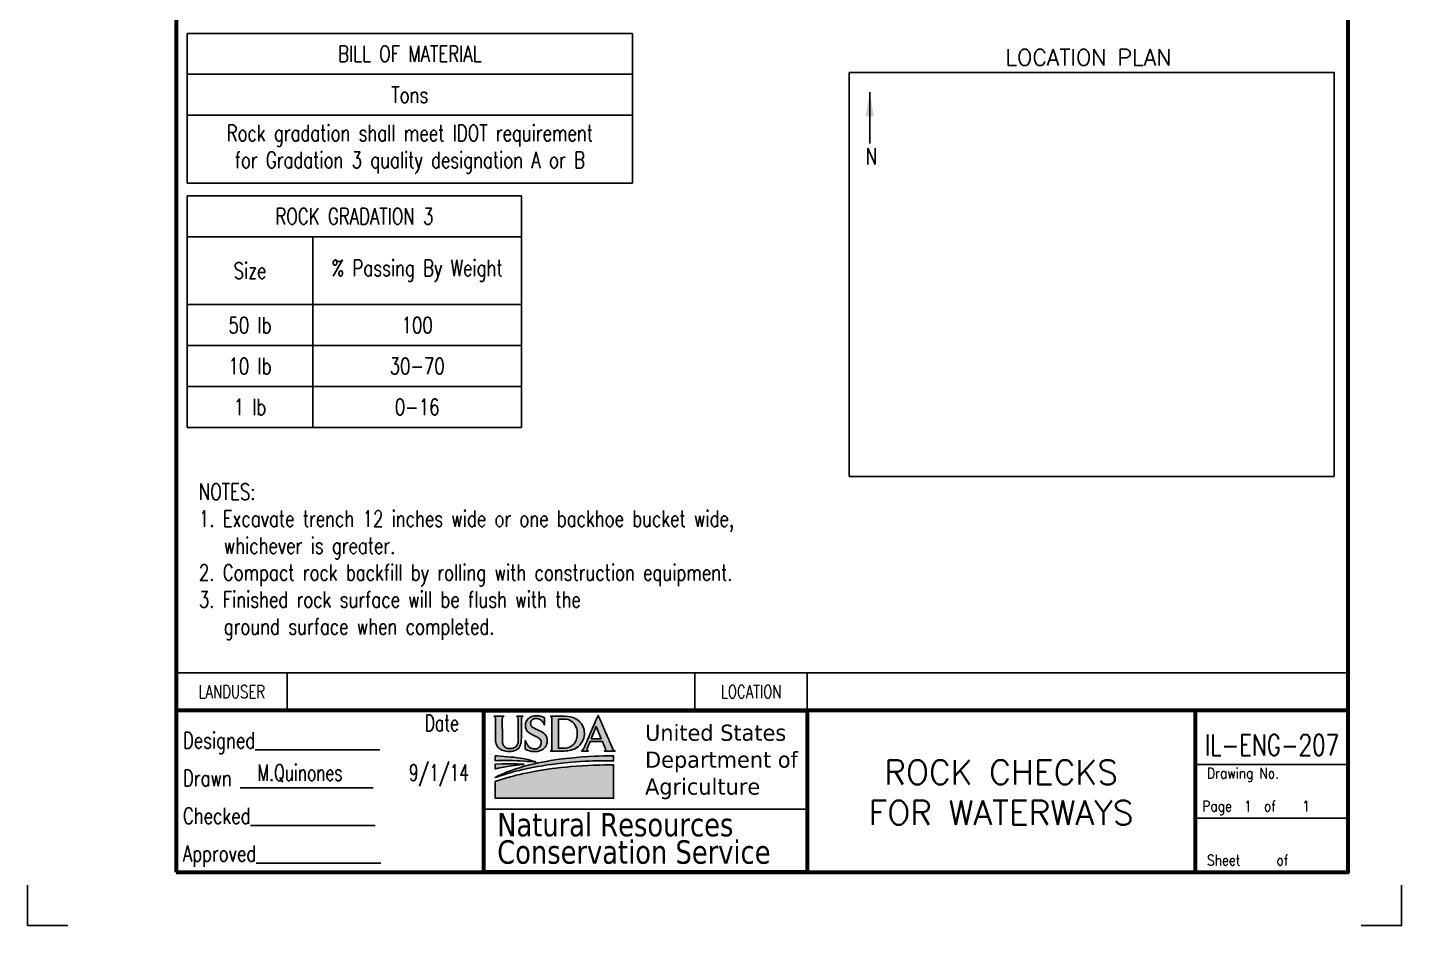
# Model space of a CAD drawing. Extents: x 0 to 8.5, y 0 to 11.
# Drawn here: x 0 to 8.5, y 0 to 5.56 of the extents above; entities that cross this region are included whole.
import ezdxf
from ezdxf.enums import TextEntityAlignment as Align

# ---------------------------------------------------------------- set-up
doc = ezdxf.new("R2010")
doc.units = 0
doc.header["$MEASUREMENT"] = 0
doc.layers.get('0').update_dxf_attribs({"linetype": 'CONTINUOUS', "plot": 0})
for name, color, linetype in [('A BORDER', 7, 'CONTINUOUS'), ('A L5text', 7, 'CONTINUOUS'), ('A L7table', 7, 'CONTINUOUS')]:
    doc.layers.add(name, color=color, linetype=linetype)
doc.styles.add('simplex.shx', font='simplex.shx', dxfattribs={"width": 0.75, "height": 0.1})
doc.styles.get("Standard").update_dxf_attribs({"font": 'txt.shx', "width": 0.75, "height": 0.12})
doc.dimstyles.get("Standard").update_dxf_attribs({"dimtxt": 0.18, "dimasz": 0.18, "dimexe": 0.18, "dimexo": 0.0625, "dimgap": 0.09, "dimtad": 0, "dimtih": 1, "dimtoh": 1, "dimdec": 4, "dimzin": 0, "dimdsep": 46, "dimtxsty": 'STANDARD', "dimcen": 0.09, "dimadec": 0, "dimazin": 0, "dimtfac": 1, "dimtdec": 4, "dimtofl": 0, "dimtmove": 0, "dimatfit": 3, "dimfxl": 1, "dimtolj": 1, "dimtzin": 0, "dimarcsym": 0})

# ---------------------------------------------------------------- blocks, each defined once
blk = doc.blocks.new('*T6')
at = {"layer": 'A L7table', "color": 0, "linetype": 'ByBlock', "lineweight": -2}
for p, q in [((0, 0), (2.0682, 0)), ((0, 0), (0, -1.4333)), ((2.0682, 0), (2.0682, -1.4333)), ((0, -0.2533), (2.0682, -0.2533)), ((0.7759, -0.2533), (0.7759, -1.4333)), ((0, -0.6733), (2.0682, -0.6733)), ((0, -0.9267), (2.0682, -0.9267)), ((0, -1.18), (2.0682, -1.18)), ((0, -1.4333), (2.0682, -1.4333))]:
    blk.add_line(p, q, dxfattribs=at)
at = {"layer": 'A L7table', "color": 0, "linetype": 'Continuous', "lineweight": 40, "char_height": 0.1, "attachment_point": 5, "style": 'simplex.shx'}
for s, insert, width in [('ROCK GRADATION 3', (1.0341, -0.1267), 1.948228), ('Size', (0.388, -0.4633), 0.655934), ('% Passing By Weight', (1.4221, -0.4633), 1.172295), ('50 lb', (0.388, -0.8), 0.655934), ('100', (1.4221, -0.8), 1.172295), ('10 lb', (0.388, -1.0533), 0.655934), ('30-70', (1.4221, -1.0533), 1.172295), ('1 lb', (0.388, -1.3067), 0.655934), ('0-16', (1.4221, -1.3067), 1.172295)]:
    blk.add_mtext(s, dxfattribs=dict(at, insert=insert, width=width))
blk = doc.blocks.new('*T13')
at = {"layer": 'A L5text', "color": 0, "linetype": 'ByBlock', "lineweight": -2}
for p, q in [((0, 0), (2.7534, 0)), ((0, 0), (0, -0.9267)), ((2.7534, 0), (2.7534, -0.9267)), ((0, -0.2533), (2.7534, -0.2533)), ((0, -0.5067), (2.7534, -0.5067)), ((0, -0.9267), (2.7534, -0.9267))]:
    blk.add_line(p, q, dxfattribs=at)
at = {"layer": 'A L5text', "color": 0, "linetype": 'Continuous', "lineweight": 40, "char_height": 0.1, "width": 2.633434, "attachment_point": 5, "style": 'simplex.shx'}
for s, insert in [('BILL OF MATERIAL', (1.3767, -0.1267)), ('Tons', (1.3767, -0.38)), ('Rock gradation shall meet IDOT requirement for Gradation 3 quality designation A or B ', (1.3767, -0.7167))]:
    blk.add_mtext(s, dxfattribs=dict(at, insert=insert))
blk = doc.blocks.new('*T17')
at = {"layer": 'A BORDER', "color": 0, "linetype": 'ByBlock', "lineweight": -2, "transparency": 16777216}
for p, q in [((0, 0), (7.25, 0)), ((0, 0), (0, -0.234)), ((0.6873, 0), (0.6873, -0.234)), ((3.2091, 0), (3.2091, -0.234)), ((3.9034, 0), (3.9034, -0.234)), ((7.25, 0), (7.25, -0.234)), ((0, -0.234), (7.25, -0.234))]:
    blk.add_line(p, q, dxfattribs=at)
at = {"layer": 'A BORDER', "color": 0, "linetype": 'Continuous', "lineweight": 40, "transparency": 16777216, "char_height": 0.08, "attachment_point": 5, "style": 'simplex.shx'}
for s, insert, width in [('LANDUSER', (0.3437, -0.117), 0.567305), ('LOCATION', (3.5562, -0.117), 0.574331)]:
    blk.add_mtext(s, dxfattribs=dict(at, insert=insert, width=width))

msp = doc.modelspace()

# ---------------------------------------------------------------- hatches: boundary and pattern name
at = {"layer": 'A BORDER'}
h = msp.add_hatch(color=162, dxfattribs=at)
h.dxf.hatch_style = 1
h.paths.add_polyline_path([(2.93719, 1.28476), (2.93907, 1.2878), (2.9422, 1.29093), (2.94688, 1.29412), (2.94709, 1.29466), (2.94618, 1.29475), (2.94496, 1.29483), (2.88652, 1.29488), (2.88649, 1.29458), (2.88676, 1.29391), (2.88999, 1.29151), (2.89174, 1.28976), (2.8935, 1.28724), (2.8951, 1.28472), (2.89544, 1.28296), (2.89535, 1.26063), (2.89535, 1.145), (2.89604, 1.13803), (2.89697, 1.13273), (2.89948, 1.12353), (2.90255, 1.11609), (2.90618, 1.11004), (2.91028, 1.10348), (2.91559, 1.09809), (2.92126, 1.09372), (2.92834, 1.08879), (2.93466, 1.08553), (2.94183, 1.08256), (2.9502, 1.07996), (2.95905, 1.07791), (2.969, 1.07661), (2.98073, 1.07624), (2.99208, 1.0767), (3.00157, 1.0781), (3.00902, 1.07996), (3.01624, 1.08238), (3.02164, 1.08461), (3.02787, 1.08861), (3.03346, 1.0927), (3.03867, 1.09809), (3.0423, 1.10255), (3.04621, 1.10887), (3.05002, 1.11771), (3.05284, 1.12605), (3.05377, 1.13051), (3.05479, 1.13646), (3.05516, 1.16966), (3.05598, 1.27907), (3.05642, 1.28617), (3.05836, 1.2887), (3.06049, 1.29124), (3.06213, 1.29264), (3.06451, 1.29428), (3.06475, 1.29477), (3.06418, 1.29501), (3.02719, 1.29501), (3.02744, 1.29419), (3.02791, 1.29379), (3.03039, 1.2918), (3.03335, 1.28957), (3.03514, 1.28584), (3.03565, 1.28346), (3.03589, 1.28055), (3.03638, 1.1394), (3.03558, 1.13491), (3.03447, 1.13096), (3.03331, 1.12619), (3.03196, 1.12234), (3.02966, 1.11774), (3.02686, 1.11359), (3.02475, 1.11041), (3.02119, 1.10666), (3.01789, 1.10376), (3.01344, 1.10091), (3.00833, 1.09851), (3.00363, 1.09706), (2.99847, 1.09581), (2.99167, 1.09466), (2.98629, 1.09455), (2.98173, 1.0946), (2.97648, 1.0948), (2.97052, 1.09565), (2.96462, 1.09735), (2.95926, 1.1), (2.95491, 1.10285), (2.95155, 1.10595), (2.94824, 1.10972), (2.94549, 1.11347), (2.94289, 1.11772), (2.94118, 1.12252), (2.93938, 1.12927), (2.93818, 1.13691), (2.93758, 1.14486), (2.93753, 1.15386)])
h.paths.add_polyline_path([(3.13553, 1.22053), (3.12662, 1.22586), (3.12089, 1.23028), (3.11709, 1.23451), (3.11484, 1.23852), (3.11302, 1.24369), (3.11236, 1.2488), (3.11236, 1.25445), (3.11286, 1.25839), (3.11429, 1.26295), (3.11638, 1.26691), (3.11935, 1.27081), (3.12342, 1.27433), (3.12864, 1.27746), (3.13265, 1.279), (3.13667, 1.2801), (3.14052, 1.28081), (3.14558, 1.28114), (3.15025, 1.28086), (3.1563, 1.27993), (3.16207, 1.2785), (3.16787, 1.27588), (3.17392, 1.27264), (3.17893, 1.2689), (3.18355, 1.26434), (3.18822, 1.25879), (3.19153, 1.25337), (3.19346, 1.25029), (3.19566, 1.2448), (3.19703, 1.24145), (3.19779, 1.24003), (3.19779, 1.28615), (3.19274, 1.28888), (3.1876, 1.29097), (3.17988, 1.29354), (3.17305, 1.29562), (3.16477, 1.29723), (3.15569, 1.29779), (3.14773, 1.29787), (3.14082, 1.29763), (3.13242, 1.29668), (3.12447, 1.29459), (3.11619, 1.29154), (3.11, 1.28824), (3.10277, 1.28383), (3.09778, 1.28037), (3.09256, 1.27499), (3.08806, 1.26857), (3.08474, 1.26275), (3.08249, 1.25712), (3.08073, 1.24909), (3.07984, 1.24315), (3.08008, 1.23432), (3.08065, 1.22773), (3.08177, 1.22246), (3.08394, 1.21604), (3.0874, 1.20937), (3.0919, 1.20327), (3.09777, 1.19733), (3.10404, 1.19195), (3.11016, 1.18772), (3.11595, 1.18419), (3.12447, 1.17929), (3.13315, 1.17504), (3.14488, 1.16998), (3.15163, 1.16685), (3.15753, 1.16343), (3.16211, 1.16078), (3.16621, 1.15764), (3.16943, 1.15419), (3.1728, 1.15002), (3.17554, 1.1456), (3.17706, 1.14086), (3.17722, 1.13404), (3.17743, 1.13033), (3.17743, 1.12603), (3.17649, 1.12136), (3.17453, 1.11537), (3.17219, 1.10994), (3.16965, 1.10688), (3.16681, 1.10417), (3.1627, 1.10057), (3.15891, 1.09811), (3.15405, 1.0959), (3.14855, 1.09432), (3.14236, 1.09331), (3.1349, 1.09312), (3.12869, 1.09343), (3.1218, 1.09488), (3.11435, 1.09791), (3.10715, 1.10227), (3.1002, 1.10852), (3.09432, 1.1154), (3.09, 1.12172), (3.08659, 1.12756), (3.08411, 1.13336), (3.08237, 1.13812), (3.08136, 1.14136), (3.08084, 1.14445), (3.08056, 1.14487), (3.08004, 1.14494), (3.07966, 1.14467), (3.07945, 1.14404), (3.07931, 1.14258), (3.07931, 1.09171), (3.08321, 1.0898), (3.08703, 1.08802), (3.09342, 1.08547), (3.09922, 1.08323), (3.10552, 1.08111), (3.11364, 1.07892), (3.12062, 1.07749), (3.12849, 1.07649), (3.13579, 1.07618), (3.14265, 1.07624), (3.14939, 1.07637), (3.15467, 1.07693), (3.16104, 1.0783), (3.16678, 1.07999), (3.17283, 1.08211), (3.17857, 1.08466), (3.18444, 1.08797), (3.19037, 1.09215), (3.19449, 1.09545), (3.19917, 1.10013), (3.20412, 1.10602), (3.20705, 1.11101), (3.21017, 1.11687), (3.21292, 1.12348), (3.21455, 1.1305), (3.21542, 1.1368), (3.21542, 1.14528), (3.2148, 1.15382), (3.21286, 1.16297), (3.21049, 1.16958), (3.20718, 1.17569), (3.203, 1.18167), (3.19719, 1.18739), (3.18976, 1.19319), (3.18108, 1.19867), (3.17285, 1.20291), (3.1638, 1.20709), (3.15236, 1.21212), (3.14405, 1.21591)])
h.paths.add_polyline_path([(3.24384, 1.09191), (3.24352, 1.08822), (3.24217, 1.08581), (3.24015, 1.08351), (3.23667, 1.07937), (3.32047, 1.07966), (3.33083, 1.07997), (3.34122, 1.08083), (3.35258, 1.08275), (3.36277, 1.08516), (3.37278, 1.08823), (3.38182, 1.09217), (3.39, 1.09631), (3.3976, 1.1013), (3.40783, 1.10873), (3.41625, 1.11671), (3.42584, 1.12821), (3.43191, 1.13789), (3.43756, 1.14939), (3.4413, 1.15989), (3.44386, 1.17203), (3.44492, 1.18171), (3.44524, 1.19353), (3.4446, 1.20137), (3.44311, 1.20956), (3.44119, 1.21829), (3.43842, 1.22659), (3.43299, 1.23756), (3.42681, 1.24756), (3.41933, 1.2569), (3.4122, 1.26414), (3.40197, 1.27255), (3.38886, 1.28043), (3.37523, 1.28649), (3.35882, 1.29096), (3.34284, 1.29373), (3.32276, 1.29482), (3.29389, 1.29503), (3.23628, 1.29523), (3.23591, 1.29516), (3.23578, 1.29464), (3.23884, 1.29269), (3.24162, 1.29006), (3.24328, 1.28673), (3.24384, 1.28215)])
h.paths.add_polyline_path([(3.28476, 1.27758), (3.32472, 1.27788), (3.33416, 1.27703), (3.34416, 1.27431), (3.35345, 1.27074), (3.36432, 1.26489), (3.3739, 1.25746), (3.38147, 1.24903), (3.38892, 1.23822), (3.39435, 1.22736), (3.39807, 1.21594), (3.40035, 1.20594), (3.40078, 1.19608), (3.40078, 1.18423), (3.3998, 1.17327), (3.39885, 1.16427), (3.39645, 1.1555), (3.39359, 1.14624), (3.39035, 1.13892), (3.38699, 1.13245), (3.38308, 1.12686), (3.37877, 1.12178), (3.37493, 1.11804), (3.36968, 1.11367), (3.36388, 1.10958), (3.3579, 1.10585), (3.34918, 1.10234), (3.34029, 1.09945), (3.33295, 1.09829), (3.32402, 1.09687), (3.31012, 1.09676), (3.29774, 1.09666), (3.28476, 1.09656)], flags=16)
h.paths.add_polyline_path([(3.56261, 1.22642), (3.55905, 1.23457), (3.55457, 1.24535), (3.55046, 1.25441), (3.54605, 1.26437), (3.54296, 1.27183), (3.53867, 1.28137), (3.53305, 1.29547), (3.53126, 1.3003), (3.53101, 1.30047), (3.53037, 1.30052), (3.52969, 1.30043), (3.52934, 1.30007), (3.52749, 1.29641), (3.51972, 1.27837), (3.50357, 1.2403), (3.48777, 1.20353), (3.47433, 1.17227), (3.4657, 1.15248), (3.45749, 1.13343), (3.45007, 1.11608), (3.44309, 1.09987), (3.43805, 1.09027), (3.43379, 1.08548), (3.42739, 1.08074), (3.42684, 1.08016), (3.42672, 1.07981), (3.42688, 1.07955), (3.46845, 1.07955), (3.46911, 1.07983), (3.4693, 1.08044), (3.46905, 1.08069), (3.46849, 1.08093), (3.46652, 1.08158), (3.46283, 1.08401), (3.46144, 1.0881), (3.46177, 1.09296), (3.46433, 1.09979), (3.46926, 1.11266), (3.47395, 1.12376), (3.47794, 1.13281), (3.48028, 1.13822), (3.55755, 1.13822), (3.56168, 1.1278), (3.56776, 1.11325), (3.5726, 1.10158), (3.57475, 1.09609), (3.57618, 1.09192), (3.57618, 1.089), (3.57541, 1.08602), (3.57254, 1.08257), (3.56872, 1.08059), (3.5683, 1.07993), (3.56872, 1.07928), (3.6088, 1.0795), (3.63448, 1.07932), (3.63497, 1.0795), (3.63516, 1.07995), (3.63497, 1.08047), (3.63429, 1.08075), (3.63178, 1.08159), (3.62882, 1.08341), (3.62556, 1.08576), (3.62275, 1.08963), (3.61994, 1.09456), (3.6172, 1.10056), (3.61226, 1.11214), (3.60641, 1.12595), (3.59925, 1.1419), (3.59545, 1.15066), (3.59164, 1.15983), (3.58661, 1.17104), (3.58414, 1.17732), (3.58123, 1.18348), (3.57446, 1.19951), (3.5709, 1.20772), (3.56588, 1.21881)])
h.paths.add_polyline_path([(3.54977, 1.15545), (3.48672, 1.15554), (3.51788, 1.23161)], flags=16)
h = msp.add_hatch(color=170, dxfattribs=at)
h.dxf.hatch_style = 1
h.paths.add_polyline_path([(2.93719, 1.28476), (2.93907, 1.2878), (2.9422, 1.29093), (2.94688, 1.29412), (2.94709, 1.29466), (2.94618, 1.29475), (2.94496, 1.29483), (2.88652, 1.29488), (2.88649, 1.29458), (2.88676, 1.29391), (2.88999, 1.29151), (2.89174, 1.28976), (2.8935, 1.28724), (2.8951, 1.28472), (2.89544, 1.28296), (2.89535, 1.26063), (2.89535, 1.145), (2.89604, 1.13803), (2.89697, 1.13273), (2.89948, 1.12353), (2.90255, 1.11609), (2.90618, 1.11004), (2.91028, 1.10348), (2.91559, 1.09809), (2.92126, 1.09372), (2.92834, 1.08879), (2.93466, 1.08553), (2.94183, 1.08256), (2.9502, 1.07996), (2.95905, 1.07791), (2.969, 1.07661), (2.98073, 1.07624), (2.99208, 1.0767), (3.00157, 1.0781), (3.00902, 1.07996), (3.01624, 1.08238), (3.02164, 1.08461), (3.02787, 1.08861), (3.03346, 1.0927), (3.03867, 1.09809), (3.0423, 1.10255), (3.04621, 1.10887), (3.05002, 1.11771), (3.05284, 1.12605), (3.05377, 1.13051), (3.05479, 1.13646), (3.05516, 1.16966), (3.05598, 1.27907), (3.05642, 1.28617), (3.05836, 1.2887), (3.06049, 1.29124), (3.06213, 1.29264), (3.06451, 1.29428), (3.06475, 1.29477), (3.06418, 1.29501), (3.02719, 1.29501), (3.02744, 1.29419), (3.02791, 1.29379), (3.03039, 1.2918), (3.03335, 1.28957), (3.03514, 1.28584), (3.03565, 1.28346), (3.03589, 1.28055), (3.03638, 1.1394), (3.03558, 1.13491), (3.03447, 1.13096), (3.03331, 1.12619), (3.03196, 1.12234), (3.02966, 1.11774), (3.02686, 1.11359), (3.02475, 1.11041), (3.02119, 1.10666), (3.01789, 1.10376), (3.01344, 1.10091), (3.00833, 1.09851), (3.00363, 1.09706), (2.99847, 1.09581), (2.99167, 1.09466), (2.98629, 1.09455), (2.98173, 1.0946), (2.97648, 1.0948), (2.97052, 1.09565), (2.96462, 1.09735), (2.95926, 1.1), (2.95491, 1.10285), (2.95155, 1.10595), (2.94824, 1.10972), (2.94549, 1.11347), (2.94289, 1.11772), (2.94118, 1.12252), (2.93938, 1.12927), (2.93818, 1.13691), (2.93758, 1.14486), (2.93753, 1.15386)], flags=16)
h.paths.add_polyline_path([(2.93753, 1.15386), (2.93719, 1.2839), (2.93778, 1.28572), (2.93907, 1.2878), (2.94085, 1.28958), (2.94282, 1.29135), (2.945, 1.29284), (2.94628, 1.29348), (2.94681, 1.29395), (2.94709, 1.29466), (2.94618, 1.29475), (2.94496, 1.29483), (2.88652, 1.29488), (2.88649, 1.29458), (2.88676, 1.29391), (2.8882, 1.29284), (2.89, 1.29144), (2.89056, 1.29093), (2.89174, 1.28976), (2.8935, 1.28724), (2.8951, 1.28472), (2.89544, 1.28296), (2.89535, 1.26063), (2.89535, 1.145), (2.89604, 1.13803), (2.89697, 1.13273), (2.89948, 1.12353), (2.90255, 1.11609), (2.90618, 1.11004), (2.91028, 1.10348), (2.91559, 1.09809), (2.92126, 1.09372), (2.92834, 1.08879), (2.93466, 1.08553), (2.94183, 1.08256), (2.9502, 1.07996), (2.95905, 1.07791), (2.969, 1.07661), (2.98073, 1.07624), (2.99208, 1.0767), (3.00157, 1.0781), (3.00902, 1.07996), (3.01624, 1.08238), (3.02164, 1.08461), (3.02787, 1.08861), (3.03346, 1.0927), (3.03867, 1.09809), (3.0423, 1.10255), (3.04621, 1.10887), (3.05002, 1.11771), (3.05284, 1.12605), (3.05377, 1.13051), (3.05479, 1.13646), (3.05516, 1.16966), (3.05598, 1.27907), (3.0563, 1.28428), (3.05704, 1.28698), (3.05836, 1.2887), (3.06049, 1.29124), (3.06213, 1.29264), (3.06451, 1.29428), (3.06475, 1.29477), (3.06418, 1.29501), (3.02719, 1.29501), (3.02744, 1.29419), (3.02791, 1.29379), (3.03039, 1.2918), (3.03216, 1.29047), (3.03374, 1.28876), (3.03514, 1.28584), (3.03565, 1.28346), (3.03589, 1.28055), (3.03638, 1.14106), (3.03628, 1.13881), (3.03558, 1.13491), (3.03447, 1.13096), (3.03331, 1.12619), (3.03196, 1.12234), (3.02966, 1.11774), (3.02686, 1.11359), (3.02475, 1.11041), (3.02119, 1.10666), (3.01789, 1.10376), (3.01344, 1.10091), (3.00833, 1.09851), (3.00363, 1.09706), (2.99847, 1.09581), (2.99167, 1.09466), (2.98629, 1.09455), (2.98173, 1.0946), (2.97648, 1.0948), (2.97052, 1.09565), (2.96462, 1.09735), (2.95926, 1.1), (2.95491, 1.10285), (2.95155, 1.10595), (2.94824, 1.10972), (2.94549, 1.11347), (2.94289, 1.11772), (2.94118, 1.12252), (2.93938, 1.12927), (2.93818, 1.13691), (2.93758, 1.14486)])
h = msp.add_hatch(color=106, dxfattribs=at)
h.dxf.hatch_style = 1
h.paths.add_polyline_path([(3.29947, 0.97755), (3.27059, 0.97406), (3.2461, 0.97094), (3.20753, 0.96529), (3.16654, 0.95892), (3.13242, 0.95293), (3.09471, 0.94577), (3.06897, 0.9399), (3.04635, 0.93478), (3.02385, 0.92941), (3.00448, 0.92417), (2.98598, 0.91917), (2.96499, 0.9133), (2.93748, 0.90488), (2.89323, 0.8904), (2.89323, 0.78777), (3.62618, 0.78756), (3.62618, 0.82149), (3.62619, 0.87946), (3.62616, 0.93606), (3.62618, 0.99386), (3.5986, 0.99407), (3.5706, 0.99382), (3.54073, 0.99307), (3.49927, 0.99156), (3.4659, 0.99031), (3.43065, 0.98869), (3.39666, 0.98644), (3.36033, 0.9833), (3.33159, 0.9808)])
h.paths.add_polyline_path([(3.45075, 1.01613), (3.47372, 1.01718), (3.49805, 1.01812), (3.52469, 1.01833), (3.56609, 1.01824), (3.59724, 1.01834), (3.62618, 1.01834), (3.62618, 1.04957), (3.59895, 1.04915), (3.56539, 1.04904), (3.53508, 1.0482), (3.50802, 1.04705), (3.4704, 1.04526), (3.43358, 1.04316), (3.3952, 1.04012), (3.35472, 1.03625), (3.33198, 1.03351), (3.29202, 1.02858), (3.23648, 1.02049), (3.20879, 1.01567), (3.18184, 1.01064), (3.15877, 1.00572), (3.1358, 1.00079), (3.10562, 0.99373), (3.08234, 0.98745), (3.06, 0.98147), (3.04395, 0.97634), (3.02822, 0.97152), (3.00934, 0.96513), (2.98821, 0.95762), (2.96818, 0.94997), (2.95035, 0.94305), (2.93252, 0.93498), (2.91238, 0.92534), (2.89319, 0.91518), (2.89319, 0.91474), (2.89418, 0.91493), (2.90781, 0.92033), (2.92376, 0.92571), (2.94634, 0.9334), (2.96898, 0.94032), (2.99292, 0.94706), (3.0193, 0.95411), (3.04324, 0.96021), (3.06514, 0.96501), (3.09449, 0.97159), (3.12138, 0.97722), (3.15724, 0.98378), (3.18751, 0.98879), (3.2145, 0.99331), (3.24019, 0.9971), (3.28728, 1.00339), (3.32258, 1.00708), (3.37022, 1.01176), (3.39194, 1.01337), (3.41849, 1.01524)])
h.paths.add_polyline_path([(2.89325, 0.99934), (2.89324, 0.96894), (2.90709, 0.97323), (2.92113, 0.97599), (2.94677, 0.98061), (2.97959, 0.98522), (3.01187, 0.98946), (3.04513, 0.9935), (3.06976, 0.99653), (3.07065, 0.99688), (3.07118, 0.99729), (3.07041, 0.99752), (3.06761, 0.99784), (3.06038, 0.99822), (3.04766, 0.99881), (3.03158, 0.99953), (3.00642, 1.00024), (2.97207, 1.00076), (2.93425, 1.00024)], flags=17)
h.paths.add_polyline_path([(2.92617, 1.04784), (2.90465, 1.04914), (2.89325, 1.04982), (2.89325, 1.01973), (2.91392, 1.02152), (2.93193, 1.02195), (2.95153, 1.02195), (2.97648, 1.02149), (2.9976, 1.02082), (3.02877, 1.01943), (3.04803, 1.01847), (3.07297, 1.01727), (3.09267, 1.01559), (3.10974, 1.01405), (3.12966, 1.01255), (3.14406, 1.01171), (3.14457, 1.0118), (3.14452, 1.01214), (3.14359, 1.01267), (3.13897, 1.01415), (3.13121, 1.01649), (3.12083, 1.01944), (3.10924, 1.02284), (3.09472, 1.02657), (3.06441, 1.03257), (3.04788, 1.03539), (3.03044, 1.03812), (3.00855, 1.04109), (2.99255, 1.04272), (2.97162, 1.04476), (2.94826, 1.04651)])

# ---------------------------------------------------------------- linework, layer by layer
at = {"color": 2}
for p, q in [((0, 0), (0, 0.25)), ((0.25, 0), (0, 0))]:
    msp.add_line(p, q, dxfattribs=at)
msp.add_lwpolyline([(8.25, 0), (8.5, 0), (8.5, 0.25)], dxfattribs=at)
at = {"layer": 'A BORDER', "color": 3, "linetype": 'Continuous', "lineweight": 60}
msp.add_line((7.22307, 1.33), (7.22307, 0.33), dxfattribs=at)
at = {"layer": 'A BORDER', "color": 7, "linetype": 'Continuous'}
for p, q in [((7.22307, 0.9967), (8.17, 0.9967)), ((7.22307, 0.6634), (8.17, 0.6634))]:
    msp.add_line(p, q, dxfattribs=at)
at = {"layer": 'A BORDER'}
msp.add_line((4.82339, 0.72), (2.82339, 0.72), dxfattribs=at)
at = {"layer": 'A BORDER', "color": 3, "linetype": 'Continuous', "lineweight": 60}
for points in [[(0.92, 0.33), (8.17, 0.33), (8.17, 10.67), (0.92, 10.67)], [(0.92, 0.33), (8.17, 0.33), (8.17, 1.33), (0.92, 1.33)], [(2.82339, 1.33), (4.82339, 1.33), (4.82339, 0.33), (2.82339, 0.33)]]:
    msp.add_lwpolyline(points, close=True, dxfattribs=at)
at = {"layer": 'A BORDER', "color": 5}
for points in [[(2.89, 1.29144), (2.89056, 1.29093), (2.89174, 1.28976), (2.8935, 1.28724), (2.8951, 1.28472), (2.89544, 1.28296), (2.89535, 1.26063), (2.89535, 1.145), (2.89604, 1.13803), (2.89697, 1.13273), (2.89948, 1.12353), (2.90255, 1.11609), (2.90618, 1.11004), (2.91028, 1.10348), (2.91559, 1.09809), (2.92126, 1.09372), (2.92834, 1.08879), (2.93466, 1.08553), (2.94183, 1.08256), (2.9502, 1.07996), (2.95905, 1.07791), (2.969, 1.07661), (2.98073, 1.07624), (2.99208, 1.0767), (3.00157, 1.0781), (3.00902, 1.07996), (3.01624, 1.08238), (3.02164, 1.08461), (3.02787, 1.08861), (3.03346, 1.0927), (3.03867, 1.09809), (3.0423, 1.10255), (3.04621, 1.10887), (3.05002, 1.11771), (3.05284, 1.12605), (3.05377, 1.13051), (3.05479, 1.13646), (3.05516, 1.16966), (3.05598, 1.27907), (3.0563, 1.28428), (3.05704, 1.28698), (3.05836, 1.2887), (3.06049, 1.29124), (3.06213, 1.29264), (3.06451, 1.29428), (3.06475, 1.29477), (3.06418, 1.29501), (3.02719, 1.29501), (3.02744, 1.29419), (3.02791, 1.29379), (3.03039, 1.2918), (3.03216, 1.29047), (3.03374, 1.28876), (3.03514, 1.28584), (3.03565, 1.28346), (3.03589, 1.28055), (3.03638, 1.14106), (3.03628, 1.13881), (3.03558, 1.13491), (3.03447, 1.13096), (3.03331, 1.12619), (3.03196, 1.12234), (3.02966, 1.11774), (3.02686, 1.11359), (3.02475, 1.11041), (3.02119, 1.10666), (3.01789, 1.10376), (3.01344, 1.10091), (3.00833, 1.09851), (3.00363, 1.09706), (2.99847, 1.09581), (2.99167, 1.09466), (2.98629, 1.09455), (2.98173, 1.0946), (2.97648, 1.0948), (2.97052, 1.09565), (2.96462, 1.09735), (2.95926, 1.1), (2.95491, 1.10285), (2.95155, 1.10595), (2.94824, 1.10972), (2.94549, 1.11347), (2.94289, 1.11772), (2.94118, 1.12252), (2.93938, 1.12927), (2.93818, 1.13691), (2.93758, 1.14486), (2.93753, 1.15386), (2.93719, 1.2839), (2.93778, 1.28572), (2.93907, 1.2878), (2.94085, 1.28958), (2.94282, 1.29135), (2.945, 1.29284), (2.94628, 1.29348), (2.94681, 1.29395), (2.94709, 1.29466), (2.94618, 1.29475), (2.94496, 1.29483), (2.88652, 1.29488), (2.88649, 1.29458), (2.88676, 1.29391), (2.8882, 1.29284), (2.89, 1.29144)], [(3.19779, 1.2398), (3.19779, 1.28615), (3.19274, 1.28888), (3.1876, 1.29097), (3.17988, 1.29354), (3.17305, 1.29562), (3.16477, 1.29723), (3.15569, 1.29779), (3.14773, 1.29787), (3.14082, 1.29763), (3.13242, 1.29668), (3.12447, 1.29459), (3.11619, 1.29154), (3.11, 1.28824), (3.10277, 1.28383), (3.09778, 1.28037), (3.09256, 1.27499), (3.08806, 1.26857), (3.08474, 1.26275), (3.08249, 1.25712), (3.08073, 1.24909), (3.07984, 1.24315), (3.08008, 1.23432), (3.08065, 1.22773), (3.08177, 1.22246), (3.08394, 1.21604), (3.0874, 1.20937), (3.0919, 1.20327), (3.09777, 1.19733), (3.10404, 1.19195), (3.11016, 1.18772), (3.11595, 1.18419), (3.12447, 1.17929), (3.13315, 1.17504), (3.14488, 1.16998), (3.15163, 1.16685), (3.15753, 1.16343), (3.16211, 1.16078), (3.16621, 1.15764), (3.16943, 1.15419), (3.1728, 1.15002), (3.17554, 1.1456), (3.17706, 1.14086), (3.17722, 1.13404), (3.17743, 1.13033), (3.17743, 1.12603), (3.17649, 1.12136), (3.17453, 1.11537), (3.17219, 1.10994), (3.16965, 1.10688), (3.16681, 1.10417), (3.1627, 1.10057), (3.15891, 1.09811), (3.15405, 1.0959), (3.14855, 1.09432), (3.14236, 1.09331), (3.1349, 1.09312), (3.12869, 1.09343), (3.1218, 1.09488), (3.11435, 1.09791), (3.10715, 1.10227), (3.1002, 1.10852), (3.09432, 1.1154), (3.09, 1.12172), (3.08659, 1.12756), (3.08411, 1.13336), (3.08237, 1.13812), (3.08136, 1.14136), (3.08084, 1.14445), (3.08056, 1.14487), (3.08004, 1.14494), (3.07966, 1.14467), (3.07945, 1.14404), (3.07931, 1.14258), (3.07931, 1.09171), (3.08321, 1.0898), (3.08703, 1.08802), (3.09342, 1.08547), (3.09922, 1.08323), (3.10552, 1.08111), (3.11364, 1.07892), (3.12062, 1.07749), (3.12849, 1.07649), (3.13579, 1.07618), (3.14265, 1.07624), (3.14939, 1.07637), (3.15467, 1.07693), (3.16104, 1.0783), (3.16678, 1.07999), (3.17283, 1.08211), (3.17857, 1.08466), (3.18444, 1.08797), (3.19037, 1.09215), (3.19449, 1.09545), (3.19917, 1.10013), (3.20412, 1.10602), (3.20705, 1.11101), (3.21017, 1.11687), (3.21292, 1.12348), (3.21455, 1.1305), (3.21542, 1.1368), (3.21542, 1.14528), (3.2148, 1.15382), (3.21286, 1.16297), (3.21049, 1.16958), (3.20718, 1.17569), (3.203, 1.18167), (3.19719, 1.18739), (3.18976, 1.19319), (3.18108, 1.19867), (3.17285, 1.20291), (3.1638, 1.20709), (3.15236, 1.21212), (3.14405, 1.21591), (3.13553, 1.22053), (3.12662, 1.22586), (3.12089, 1.23028), (3.11709, 1.23451), (3.11484, 1.23852), (3.11302, 1.24369), (3.11236, 1.2488), (3.11236, 1.25445), (3.11286, 1.25839), (3.11429, 1.26295), (3.11638, 1.26691), (3.11935, 1.27081), (3.12342, 1.27433), (3.12864, 1.27746), (3.13265, 1.279), (3.13667, 1.2801), (3.14052, 1.28081), (3.14558, 1.28114), (3.15025, 1.28086), (3.1563, 1.27993), (3.16207, 1.2785), (3.16787, 1.27588), (3.17392, 1.27264), (3.17893, 1.2689), (3.18355, 1.26434), (3.18822, 1.25879), (3.19153, 1.25337), (3.19346, 1.25029), (3.19566, 1.2448), (3.19703, 1.24145), (3.19791, 1.2398)], [(3.23578, 1.29464), (3.23884, 1.29269), (3.24162, 1.29006), (3.24328, 1.28673), (3.24384, 1.28215), (3.24384, 1.09191), (3.24352, 1.08822), (3.24217, 1.08581), (3.24015, 1.08351), (3.23813, 1.0811), (3.23649, 1.08053), (3.2362, 1.07937), (3.32047, 1.07966), (3.33083, 1.07997), (3.34122, 1.08083), (3.35258, 1.08275), (3.36277, 1.08516), (3.37278, 1.08823), (3.38182, 1.09217), (3.39, 1.09631), (3.3976, 1.1013), (3.40783, 1.10873), (3.41625, 1.11671), (3.42584, 1.12821), (3.43191, 1.13789), (3.43756, 1.14939), (3.4413, 1.15989), (3.44386, 1.17203), (3.44492, 1.18171), (3.44524, 1.19353), (3.4446, 1.20137), (3.44311, 1.20956), (3.44119, 1.21829), (3.43842, 1.22659), (3.43299, 1.23756), (3.42681, 1.24756), (3.41933, 1.2569), (3.4122, 1.26414), (3.40197, 1.27255), (3.38886, 1.28043), (3.37523, 1.28649), (3.35882, 1.29096), (3.34284, 1.29373), (3.32276, 1.29482), (3.29389, 1.29503), (3.23628, 1.29523), (3.23591, 1.29516), (3.23578, 1.29464)], [(3.28476, 1.27758), (3.28476, 1.09656), (3.29774, 1.09666), (3.31012, 1.09676), (3.32402, 1.09687), (3.33295, 1.09829), (3.34029, 1.09945), (3.34918, 1.10234), (3.3579, 1.10585), (3.36388, 1.10958), (3.36968, 1.11367), (3.37493, 1.11804), (3.37877, 1.12178), (3.38308, 1.12686), (3.38699, 1.13245), (3.39035, 1.13892), (3.39359, 1.14624), (3.39645, 1.1555), (3.39885, 1.16427), (3.3998, 1.17327), (3.40078, 1.18423), (3.40078, 1.19608), (3.40035, 1.20594), (3.39807, 1.21594), (3.39435, 1.22736), (3.38892, 1.23822), (3.38147, 1.24903), (3.3739, 1.25746), (3.36432, 1.26489), (3.35345, 1.27074), (3.34416, 1.27431), (3.33416, 1.27703), (3.32472, 1.27788), (3.28476, 1.27758)], [(3.42739, 1.08074), (3.43379, 1.08548), (3.43805, 1.09027), (3.44309, 1.09987), (3.45007, 1.11608), (3.45749, 1.13343), (3.4657, 1.15248), (3.47433, 1.17227), (3.48777, 1.20353), (3.50357, 1.2403), (3.51972, 1.27837), (3.52749, 1.29641), (3.52934, 1.30007), (3.52969, 1.30043), (3.53037, 1.30052), (3.53101, 1.30047), (3.53126, 1.3003), (3.53305, 1.29547), (3.53867, 1.28137), (3.54296, 1.27183), (3.54605, 1.26437), (3.55046, 1.25441), (3.55457, 1.24535), (3.55905, 1.23457), (3.56261, 1.22642), (3.56588, 1.21881), (3.5709, 1.20772), (3.57446, 1.19951), (3.58123, 1.18348), (3.58414, 1.17732), (3.58661, 1.17104), (3.59164, 1.15983), (3.59545, 1.15066), (3.59925, 1.1419), (3.60641, 1.12595), (3.61226, 1.11214), (3.6172, 1.10056), (3.61994, 1.09456), (3.62275, 1.08963), (3.62556, 1.08576), (3.62882, 1.08341), (3.63178, 1.08159), (3.63429, 1.08075), (3.63497, 1.08047), (3.63516, 1.07995), (3.63497, 1.0795), (3.63448, 1.07932), (3.6088, 1.0795), (3.56872, 1.07928), (3.5683, 1.07993), (3.56872, 1.08059), (3.57159, 1.08208), (3.57362, 1.08387), (3.57541, 1.08602), (3.57618, 1.089), (3.57618, 1.09192), (3.57475, 1.09609), (3.5726, 1.10158), (3.56776, 1.11325), (3.56168, 1.1278), (3.55755, 1.13822), (3.48028, 1.13822), (3.47794, 1.13281), (3.47395, 1.12376), (3.46926, 1.11266), (3.46433, 1.09979), (3.46212, 1.0939), (3.46165, 1.09122), (3.46151, 1.08916), (3.4617, 1.08733), (3.46254, 1.08485), (3.4639, 1.0833), (3.46555, 1.08222), (3.46756, 1.08124), (3.46849, 1.08093), (3.46905, 1.08069), (3.4693, 1.08044), (3.46911, 1.07983), (3.46845, 1.07955), (3.42688, 1.07955), (3.42672, 1.07981), (3.42684, 1.08016), (3.42739, 1.08074)]]:
    msp.add_lwpolyline(points, dxfattribs=at)
msp.add_lwpolyline([(3.48672, 1.15554), (3.51788, 1.23161), (3.54977, 1.15545)], close=True, dxfattribs=at)
at = {"layer": 'A BORDER', "color": 3}
for points in [[(2.89319, 0.91518), (2.91238, 0.92534), (2.93252, 0.93498), (2.95035, 0.94305), (2.96818, 0.94997), (2.98821, 0.95762), (3.00934, 0.96513), (3.02822, 0.97152), (3.04395, 0.97634), (3.06, 0.98147), (3.08234, 0.98745), (3.10562, 0.99373), (3.1358, 1.00079), (3.15877, 1.00572), (3.18184, 1.01064), (3.20879, 1.01567), (3.23648, 1.02049), (3.29202, 1.02858), (3.33198, 1.03351), (3.35472, 1.03625), (3.3952, 1.04012), (3.43358, 1.04316), (3.4704, 1.04526), (3.50802, 1.04705), (3.53508, 1.0482), (3.56539, 1.04904), (3.59895, 1.04915), (3.62618, 1.04957), (3.62618, 1.01834), (3.59724, 1.01834), (3.56609, 1.01824), (3.52469, 1.01833), (3.49805, 1.01812), (3.47372, 1.01718), (3.45075, 1.01613), (3.41849, 1.01524), (3.39194, 1.01337), (3.37022, 1.01176), (3.32258, 1.00708), (3.28728, 1.00339), (3.24019, 0.9971), (3.2145, 0.99331), (3.18751, 0.98879), (3.15724, 0.98378), (3.12138, 0.97722), (3.09449, 0.97159), (3.06514, 0.96501), (3.04324, 0.96021), (3.0193, 0.95411), (2.99292, 0.94706), (2.96898, 0.94032), (2.94634, 0.9334), (2.92376, 0.92571), (2.90925, 0.92082), (2.89972, 0.91713), (2.89418, 0.91493), (2.89319, 0.91474)], [(2.89325, 1.01973), (2.89325, 1.04982), (2.90465, 1.04914), (2.92617, 1.04784), (2.94826, 1.04651), (2.97162, 1.04476), (2.99255, 1.04272), (3.00855, 1.04109), (3.03044, 1.03812), (3.04788, 1.03539), (3.06441, 1.03257), (3.09472, 1.02657), (3.10924, 1.02284), (3.12083, 1.01944), (3.13121, 1.01649), (3.13897, 1.01415), (3.14359, 1.01267), (3.14452, 1.01214), (3.14457, 1.0118), (3.14406, 1.01171), (3.12966, 1.01255), (3.10974, 1.01405), (3.09267, 1.01559), (3.07297, 1.01727), (3.04803, 1.01847), (3.02877, 1.01943), (2.9976, 1.02082), (2.97648, 1.02149), (2.95153, 1.02195), (2.93193, 1.02195), (2.91804, 1.02162), (2.90676, 1.0209)]]:
    msp.add_lwpolyline(points, close=True, dxfattribs=at)
for points in [[(3.62618, 0.99386), (3.62616, 0.93606), (3.62619, 0.87946), (3.62618, 0.82149), (3.62618, 0.78756), (2.89281, 0.78777)], [(2.89323, 0.78777), (2.89323, 0.8904), (2.93748, 0.90488), (2.96499, 0.9133), (2.98598, 0.91917), (3.00448, 0.92417), (3.02385, 0.92941), (3.04635, 0.93478), (3.06897, 0.9399), (3.09471, 0.94577), (3.13242, 0.95293), (3.16654, 0.95892), (3.20753, 0.96529), (3.2461, 0.97094), (3.27059, 0.97406), (3.29947, 0.97755), (3.33159, 0.9808), (3.36033, 0.9833), (3.39666, 0.98644), (3.43065, 0.98869), (3.4659, 0.99031), (3.49927, 0.99156), (3.54073, 0.99307), (3.5706, 0.99382), (3.5986, 0.99407), (3.62618, 0.99386)], [(2.89325, 0.99934), (2.93425, 1.00024), (2.97207, 1.00076), (3.00642, 1.00024), (3.03158, 0.99953), (3.04766, 0.99881), (3.06038, 0.99822), (3.06761, 0.99784), (3.07041, 0.99752), (3.07118, 0.99729), (3.07118, 0.99729), (3.07065, 0.99688), (3.06976, 0.99653), (3.04513, 0.9935), (3.01187, 0.98946), (2.97959, 0.98522), (2.94677, 0.98061), (2.92113, 0.97599), (2.91082, 0.97396), (2.90498, 0.97243), (2.89886, 0.97068), (2.89539, 0.96961), (2.89324, 0.96885), (2.89325, 0.99934)]]:
    msp.add_lwpolyline(points, dxfattribs=at)
at = {"layer": 'A L5text', "color": 7, "linetype": 'Continuous'}
msp.add_lwpolyline([(5.08318, 5.27874), (5.08318, 2.77874), (8.08318, 2.77874), (8.08318, 5.27874)], close=True, dxfattribs=at)

# ---------------------------------------------------------------- block references
for name, p in [('*T13', (0.98865, 5.52038)), ('*T6', (0.98865, 4.51527)), ('*T17', (0.92, 1.564))]:
    msp.add_blockref(name, p)

# ---------------------------------------------------------------- texts
at = {"layer": 'A BORDER', "color": 7, "style": 'simplex.shx'}
for s, height, width, p in [('Date', 0.1, 0.7, (2.45816, 1.20313)), ('M.Quinones', 0.1, 0.7, (1.42353, 0.89605)), ('Drawing No.', 0.065, 0.85, (7.2967, 0.91001)), ('Page  1  of   1', 0.065, 0.85, (7.26818, 0.70555)), ('Sheet     of   ', 0.065, 0.85, (7.2967, 0.37215))]:
    msp.add_text(s, height=height, dxfattribs=dict(at, width=width)).set_placement(p)
at = {"layer": 'A BORDER', "color": 7, "style": 'simplex.shx', "width": 0.7}
msp.add_text('9/1/14', height=0.1, dxfattribs=at).set_placement((2.54555, 0.89605), align=Align.CENTER)
at = {"layer": 'A BORDER', "color": 7, "linetype": 'Continuous', "insert": (0.96168, 1.19581), "char_height": 0.1, "width": 1.811799, "attachment_point": 1, "line_spacing_factor": 1.4, "style": 'simplex.shx'}
msp.add_mtext('Designed_______________\\PDrawn ________________\\PChecked_______________ \\PApproved_______________', dxfattribs=at)
at = {"layer": 'A BORDER', "color": 7, "insert": (3.8205, 1.24316), "char_height": 0.1, "attachment_point": 1}
msp.add_mtext_dynamic_manual_height_columns('{\\fVerdana|b0|i0|c0|p34;\\W0.94;United States\\PDepartment of\\PAgriculture}', width=1.5884149, gutter_width=0.725, heights=[0], dxfattribs=at)
at = {"layer": 'A BORDER', "color": 7, "insert": (2.90602, 0.69665), "char_height": 0.145, "attachment_point": 1, "line_spacing_factor": 0.7}
msp.add_mtext_dynamic_manual_height_columns('{\\fVerdana|b0|i0|c0|p34;\\W0.8;Natural Resources\\PConservation Service}', width=1.8653758, gutter_width=0.725, heights=[0], dxfattribs=at)
at = {"layer": 'A L5text', "color": 7, "linetype": 'Continuous', "style": 'simplex.shx', "width": 0.75}
msp.add_text('N', height=0.1, dxfattribs=at).set_placement((5.18513, 4.70908))
at = {"layer": 'A L5text', "color": 7, "linetype": 'Continuous', "lineweight": 40, "attachment_point": 8, "style": 'simplex.shx'}
for s, insert, char_height, width in [('{\\W1;LOCATION PLAN}', (6.56333, 5.32182), 0.1, 1.2151517), ('IL-ENG-207', (7.69804, 1.05194), 0.13, 0.895844)]:
    msp.add_mtext(s, dxfattribs=dict(at, insert=insert, char_height=char_height, width=width))
at = {"layer": 'A L5text', "color": 7, "linetype": 'Continuous', "insert": (1.06052, 2.73422), "char_height": 0.1, "width": 3.7959435, "attachment_point": 1, "style": 'simplex.shx'}
msp.add_mtext('NOTES:\\P1. Excavate trench 12 inches wide or one backhoe bucket wide,\\P   whichever is greater.  \\P2. Compact rock backfill by rolling with construction equipment. \\P3. Finished rock surface will be flush with the  \\P   ground surface when completed.', dxfattribs=at)
at = {"layer": 'A L5text', "color": 7, "linetype": 'Continuous', "lineweight": 50, "insert": (6.02306, 0.62335), "char_height": 0.15, "width": 2.013424, "attachment_point": 8, "style": 'simplex.shx'}
msp.add_mtext('{\\W1;ROCK CHECKS FOR WATERWAYS}', dxfattribs=at)

# ---------------------------------------------------------------- leaders
at = {"layer": 'A L5text', "color": 7, "linetype": 'Continuous'}
msp.add_leader([(5.21059, 5.15742), (5.21059, 4.83822)], dimstyle='STANDARD', override={"dimtxt": 0.1, "dimasz": 0.15, "dimexe": 0.0625, "dimtad": 1, "dimtih": 0, "dimtoh": 0, "dimlunit": 4, "dimtxsty": 'simplex.shx', "dimcen": 0.0625, "dimarcsym": 1}, dxfattribs=at)

doc.saveas('drawing.dxf')
